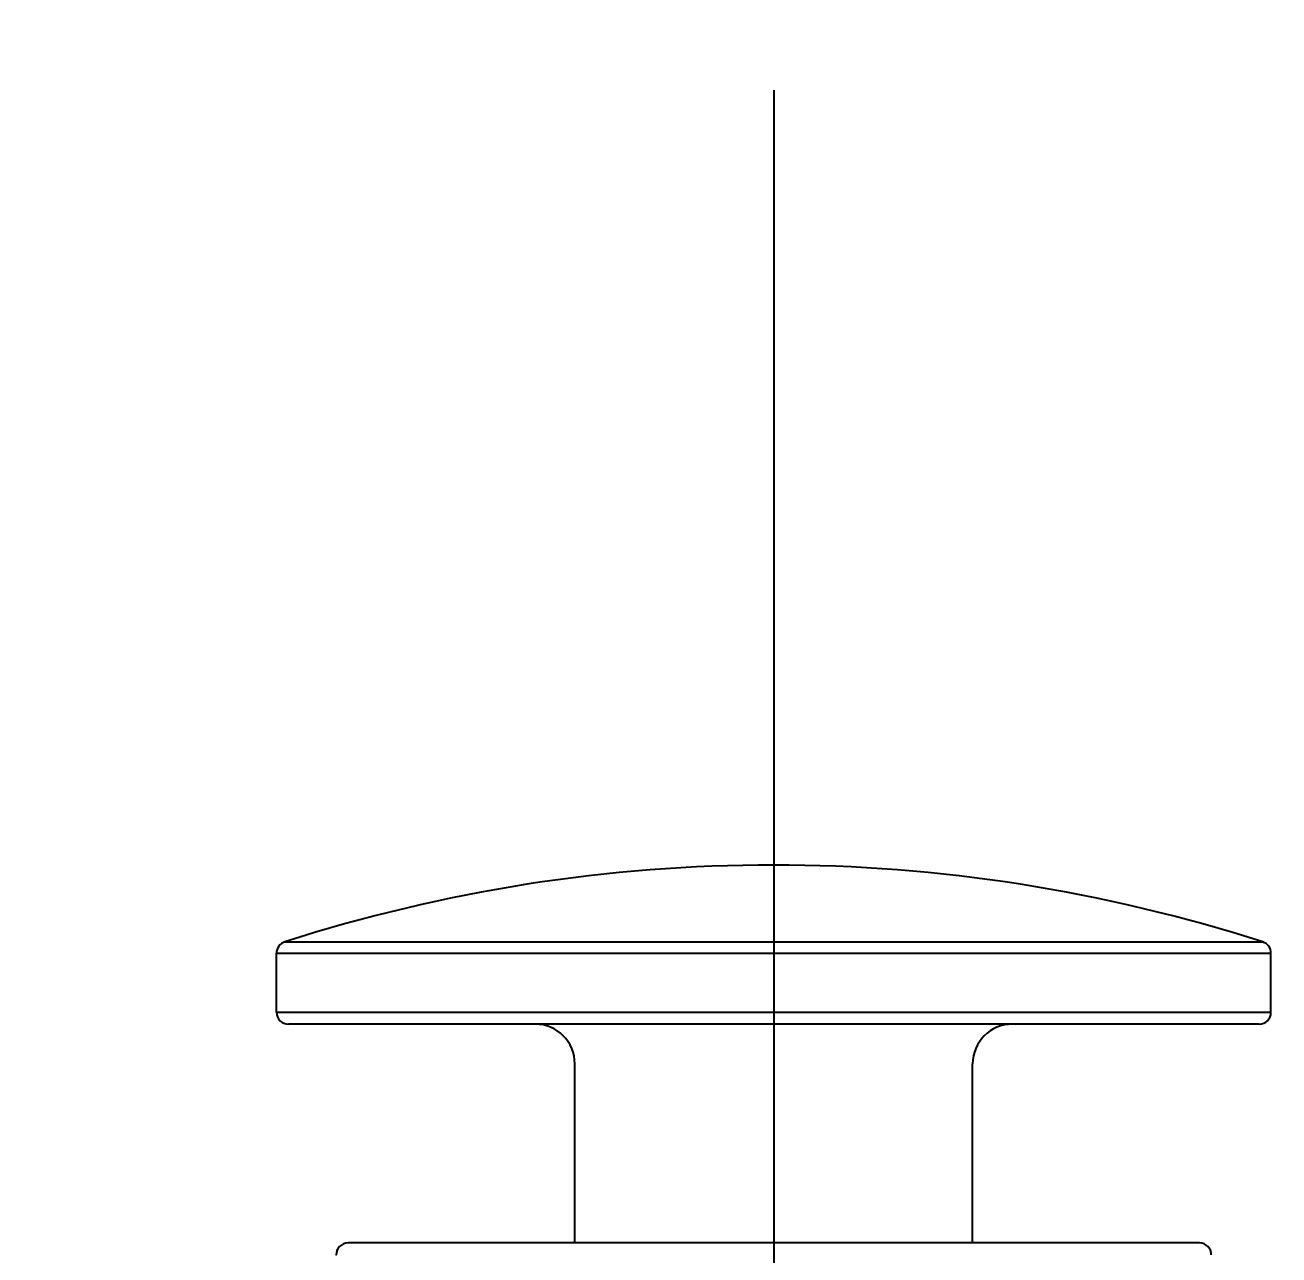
# Model space of a CAD drawing. Header units: millimetres. Extents: x 0 to 3800, y -67 to 2530.
# Drawn here: x 2315.2 to 2347.56, y 1636.03 to 1667.77 of the extents above; entities that cross this region are included whole.
import ezdxf
from ezdxf.lldxf.tags import DXFTag

# ---------------------------------------------------------------- set-up
doc = ezdxf.new("R2010")
doc.units = ezdxf.units.MM
for name, color, linetype in [('내부선 및 부속', 4, 'Continuous'), ('중심선', 1, 'DASHED'), ('치수선', 7, 'Continuous')]:
    doc.layers.add(name, color=color, linetype=linetype)
doc.styles.add('____', font='')
doc.styles.get('____').set_extended_font_data('굴림')
tags = doc.linetypes.add('DASHDOT', pattern=[70, 31, -13, 13, -13]).pattern_tags.tags
tags[10:11] = [DXFTag(74, 4), DXFTag(75, 0), DXFTag(340, '0'), DXFTag(46, 0.0), DXFTag(50, 0.0), DXFTag(44, 0.0), DXFTag(45, 0.0)]
tags[8:9] = [DXFTag(74, 4), DXFTag(75, 0), DXFTag(340, '0'), DXFTag(46, 0.0), DXFTag(50, 0.0), DXFTag(44, 0.0), DXFTag(45, 0.0)]
tags[6:7] = [DXFTag(74, 4), DXFTag(75, 0), DXFTag(340, '0'), DXFTag(46, 0.0), DXFTag(50, 0.0), DXFTag(44, 0.0), DXFTag(45, 0.0)]
tags[4:5] = [DXFTag(74, 4), DXFTag(75, 0), DXFTag(340, '0'), DXFTag(46, 0.0), DXFTag(50, 0.0), DXFTag(44, 0.0), DXFTag(45, 0.0)]
tags = doc.linetypes.add('DASHED', pattern=[25.72, 12.86, -12.86]).pattern_tags.tags
tags[6:7] = [DXFTag(74, 4), DXFTag(75, 0), DXFTag(340, '0'), DXFTag(46, 0.0), DXFTag(50, 0.0), DXFTag(44, 0.0), DXFTag(45, 0.0)]
tags[4:5] = [DXFTag(74, 4), DXFTag(75, 0), DXFTag(340, '0'), DXFTag(46, 0.0), DXFTag(50, 0.0), DXFTag(44, 0.0), DXFTag(45, 0.0)]
doc.dimstyles.new('MSADIM', dxfattribs={"dimtxt": 33, "dimasz": 17, "dimexe": 10, "dimexo": 7.5, "dimgap": 10, "dimtad": 0, "dimtih": 1, "dimtoh": 1, "dimdec": 0, "dimzin": 1, "dimdsep": 46, "dimtxsty": '____', "dimcen": 11.25, "dimadec": 0, "dimazin": 0, "dimtfac": 1, "dimtdec": 0, "dimtix": 1, "dimtmove": 0, "dimatfit": 3, "dimfxl": 1, "dimtolj": 1, "dimtzin": 1, "dimarcsym": 0})

# ---------------------------------------------------------------- blocks, each defined once
blk = doc.blocks.new('*D28')
at = {"layer": '치수선', "color": 0, "linetype": 'Continuous', "lineweight": -2, "transparency": 16777216}
for p, q in [((2279.524, 1624.006), (2279.524, 1847.442)), ((2924.524, 1592.512), (2924.524, 1847.442)), ((2296.524, 1837.442), (2564.727, 1837.442)), ((2907.524, 1837.442), (2639.32, 1837.442))]:
    blk.add_line(p, q, dxfattribs=at)
at = {"layer": '치수선', "color": 0, "linetype": 'Continuous', "transparency": 16777216}
for points in [[(2296.524, 1840.275), (2296.524, 1834.609), (2279.524, 1837.442)], [(2907.524, 1840.275), (2907.524, 1834.609), (2924.524, 1837.442)]]:
    blk.add_solid(points, dxfattribs=at)
at = {"layer": '치수선', "color": 0, "linetype": 'Continuous', "transparency": 16777216, "insert": (2602.024, 1837.442), "char_height": 25, "attachment_point": 5, "style": '____'}
blk.add_mtext('\\A1;645', dxfattribs=at)

msp = doc.modelspace()

# ---------------------------------------------------------------- linework, layer by layer
at = {"layer": '내부선 및 부속', "linetype": 'Continuous'}
for p, q in [((2321.905, 1644.108), (2347.142, 1644.108)), ((2321.692, 1643.815), (2347.356, 1643.815)), ((2321.692, 1642.293), (2321.692, 1643.815)), ((2347.356, 1642.293), (2347.356, 1643.815)), ((2321.692, 1642.293), (2347.356, 1642.293)), ((2347.048, 1641.985), (2322, 1641.985)), ((2329.391, 1636.339), (2329.391, 1640.959)), ((2339.656, 1636.339), (2339.656, 1640.959)), ((2345.508, 1636.339), (2323.54, 1636.339))]:
    msp.add_line(p, q, dxfattribs=at)
at = {"layer": '내부선 및 부속', "linetype": 'Continuous', "flags": 128}
for points in [[(2323.235, 1636.045), (2323.235, 1636.045), (2323.235, 1636.045), (2323.235, 1636.044), (2323.235, 1636.044), (2323.235, 1636.044), (2323.235, 1636.044), (2323.234, 1636.044), (2323.234, 1636.044), (2323.234, 1636.044), (2323.234, 1636.044), (2323.234, 1636.044), (2323.234, 1636.044), (2323.234, 1636.044), (2323.234, 1636.044), (2323.234, 1636.043), (2323.234, 1636.043), (2323.234, 1636.043), (2323.234, 1636.043), (2323.234, 1636.043), (2323.234, 1636.043), (2323.234, 1636.043), (2323.234, 1636.043), (2323.234, 1636.043), (2323.234, 1636.043), (2323.234, 1636.043), (2323.234, 1636.043), (2323.234, 1636.043), (2323.234, 1636.042), (2323.234, 1636.042), (2323.234, 1636.042), (2323.234, 1636.042), (2323.234, 1636.042), (2323.234, 1636.042), (2323.234, 1636.042), (2323.234, 1636.042), (2323.234, 1636.042), (2323.234, 1636.042), (2323.234, 1636.042), (2323.234, 1636.042), (2323.234, 1636.041), (2323.234, 1636.041), (2323.234, 1636.041), (2323.233, 1636.041), (2323.233, 1636.041), (2323.233, 1636.041), (2323.233, 1636.041), (2323.233, 1636.041), (2323.233, 1636.041), (2323.233, 1636.041), (2323.233, 1636.041), (2323.233, 1636.041), (2323.233, 1636.04), (2323.233, 1636.04), (2323.233, 1636.04), (2323.233, 1636.04), (2323.233, 1636.04), (2323.233, 1636.04), (2323.233, 1636.04), (2323.233, 1636.04), (2323.233, 1636.04), (2323.233, 1636.04), (2323.233, 1636.04), (2323.233, 1636.039), (2323.233, 1636.039), (2323.233, 1636.039), (2323.233, 1636.039), (2323.233, 1636.039), (2323.233, 1636.039), (2323.233, 1636.039), (2323.233, 1636.039), (2323.233, 1636.039), (2323.233, 1636.039), (2323.233, 1636.039), (2323.233, 1636.039), (2323.233, 1636.038), (2323.233, 1636.038), (2323.233, 1636.038), (2323.233, 1636.038), (2323.233, 1636.038), (2323.233, 1636.038), (2323.233, 1636.038), (2323.233, 1636.038), (2323.233, 1636.038), (2323.233, 1636.038), (2323.233, 1636.038), (2323.233, 1636.038), (2323.233, 1636.037), (2323.233, 1636.037), (2323.233, 1636.037), (2323.233, 1636.037), (2323.233, 1636.037), (2323.233, 1636.037), (2323.233, 1636.037), (2323.232, 1636.037), (2323.232, 1636.037), (2323.232, 1636.037), (2323.232, 1636.037), (2323.232, 1636.037), (2323.232, 1636.036), (2323.232, 1636.036), (2323.232, 1636.036), (2323.232, 1636.036), (2323.232, 1636.036), (2323.232, 1636.036), (2323.232, 1636.036), (2323.232, 1636.036), (2323.232, 1636.036), (2323.232, 1636.036), (2323.232, 1636.036), (2323.232, 1636.036), (2323.232, 1636.035), (2323.232, 1636.035), (2323.232, 1636.035), (2323.232, 1636.035), (2323.232, 1636.035), (2323.232, 1636.035), (2323.232, 1636.035), (2323.232, 1636.035), (2323.232, 1636.035), (2323.232, 1636.035), (2323.232, 1636.035), (2323.232, 1636.035), (2323.232, 1636.034), (2323.232, 1636.034), (2323.232, 1636.034), (2323.232, 1636.034), (2323.232, 1636.034), (2323.232, 1636.034), (2323.232, 1636.034), (2323.232, 1636.034), (2323.232, 1636.034), (2323.232, 1636.034), (2323.232, 1636.034), (2323.232, 1636.033), (2323.232, 1636.033), (2323.232, 1636.033), (2323.232, 1636.033), (2323.232, 1636.033), (2323.232, 1636.033), (2323.232, 1636.033), (2323.232, 1636.033), (2323.232, 1636.033), (2323.232, 1636.033), (2323.232, 1636.033), (2323.232, 1636.033), (2323.232, 1636.032), (2323.232, 1636.032), (2323.232, 1636.032), (2323.232, 1636.032), (2323.232, 1636.032), (2323.232, 1636.032), (2323.232, 1636.032), (2323.232, 1636.032), (2323.232, 1636.032), (2323.232, 1636.032), (2323.232, 1636.032), (2323.232, 1636.031), (2323.232, 1636.031), (2323.232, 1636.031), (2323.232, 1636.031), (2323.232, 1636.031)], [(2323.26, 1636.15), (2323.26, 1636.15), (2323.26, 1636.15), (2323.26, 1636.15), (2323.26, 1636.15), (2323.26, 1636.151), (2323.26, 1636.151), (2323.26, 1636.151), (2323.26, 1636.151), (2323.26, 1636.152), (2323.26, 1636.152), (2323.26, 1636.152), (2323.26, 1636.152), (2323.26, 1636.153), (2323.26, 1636.153), (2323.26, 1636.153), (2323.26, 1636.153), (2323.26, 1636.154), (2323.26, 1636.154), (2323.26, 1636.154), (2323.26, 1636.154), (2323.261, 1636.155), (2323.261, 1636.155), (2323.261, 1636.155), (2323.261, 1636.155), (2323.261, 1636.156), (2323.261, 1636.156), (2323.261, 1636.156), (2323.261, 1636.156), (2323.261, 1636.157), (2323.261, 1636.157), (2323.261, 1636.157), (2323.261, 1636.157), (2323.261, 1636.158), (2323.261, 1636.158), (2323.261, 1636.158), (2323.261, 1636.158), (2323.261, 1636.159), (2323.261, 1636.159), (2323.262, 1636.159), (2323.262, 1636.159), (2323.262, 1636.159), (2323.262, 1636.16), (2323.262, 1636.16), (2323.262, 1636.16), (2323.262, 1636.16), (2323.262, 1636.161), (2323.262, 1636.161), (2323.262, 1636.161), (2323.262, 1636.161), (2323.262, 1636.162), (2323.262, 1636.162), (2323.262, 1636.162), (2323.262, 1636.162), (2323.263, 1636.163), (2323.263, 1636.163), (2323.263, 1636.163), (2323.263, 1636.163), (2323.263, 1636.164), (2323.263, 1636.164), (2323.263, 1636.164), (2323.263, 1636.164), (2323.263, 1636.165), (2323.263, 1636.165), (2323.263, 1636.165), (2323.263, 1636.165), (2323.263, 1636.165), (2323.264, 1636.166), (2323.264, 1636.166), (2323.264, 1636.166), (2323.264, 1636.166), (2323.264, 1636.167), (2323.264, 1636.167), (2323.264, 1636.167), (2323.264, 1636.167), (2323.264, 1636.168), (2323.264, 1636.168), (2323.264, 1636.168), (2323.264, 1636.168), (2323.265, 1636.169), (2323.265, 1636.169), (2323.265, 1636.169), (2323.265, 1636.169), (2323.265, 1636.169), (2323.265, 1636.17), (2323.265, 1636.17), (2323.265, 1636.17), (2323.265, 1636.17), (2323.265, 1636.171), (2323.265, 1636.171), (2323.266, 1636.171), (2323.266, 1636.171), (2323.266, 1636.172), (2323.266, 1636.172), (2323.266, 1636.172), (2323.266, 1636.172), (2323.266, 1636.172), (2323.266, 1636.173), (2323.266, 1636.173), (2323.266, 1636.173), (2323.267, 1636.173), (2323.267, 1636.173), (2323.267, 1636.174), (2323.267, 1636.174), (2323.267, 1636.174), (2323.267, 1636.174), (2323.267, 1636.174), (2323.267, 1636.175), (2323.267, 1636.175), (2323.267, 1636.175), (2323.267, 1636.175), (2323.268, 1636.176), (2323.268, 1636.176), (2323.268, 1636.176), (2323.268, 1636.176), (2323.268, 1636.177), (2323.268, 1636.177), (2323.268, 1636.177), (2323.268, 1636.177), (2323.268, 1636.177), (2323.269, 1636.178), (2323.269, 1636.178), (2323.269, 1636.178), (2323.269, 1636.178), (2323.269, 1636.178), (2323.269, 1636.179), (2323.269, 1636.179), (2323.269, 1636.179), (2323.269, 1636.179), (2323.269, 1636.179)]]:
    msp.add_lwpolyline(points, dxfattribs=at)
at = {"layer": '내부선 및 부속', "linetype": 'Continuous'}
for centre, radius, start, end in [((2334.524, 1604.965), 41.126, 72.1322, 107.8678), ((2322, 1643.815), 0.308, 107.8678, 180), ((2347.048, 1643.815), 0.308, 0, 72.1322), ((2322, 1642.293), 0.308, 180, 270), ((2347.048, 1642.293), 0.308, 270, 0), ((2328.364, 1640.959), 1.027, 0, 90), ((2340.683, 1640.959), 1.027, 90, 180), ((2323.54, 1636.031), 0.308, 90, 180), ((2345.508, 1636.031), 0.308, 0, 89.5047)]:
    msp.add_arc(centre, radius, start, end, dxfattribs=at)
at = {"layer": '중심선', "linetype": 'DASHDOT'}
msp.add_line((2334.524, 1666.091), (2334.524, 1424.057), dxfattribs=at)

# ---------------------------------------------------------------- dimensions: what is measured, and where the dimension line sits
at = {"layer": '치수선', "linetype": 'Continuous'}
dim = msp.add_linear_dim(base=(2924.524, 1837.442), p1=(2279.524, 1616.506), p2=(2924.524, 1585.012), dimstyle='MSADIM', override={"dimtxt": 25}, dxfattribs=at)
dim.commit()
dim.dimension.update_dxf_attribs({"geometry": '*D28', "text_midpoint": (2602.024, 1837.442), "dimtype": 160})

doc.saveas('drawing.dxf')
